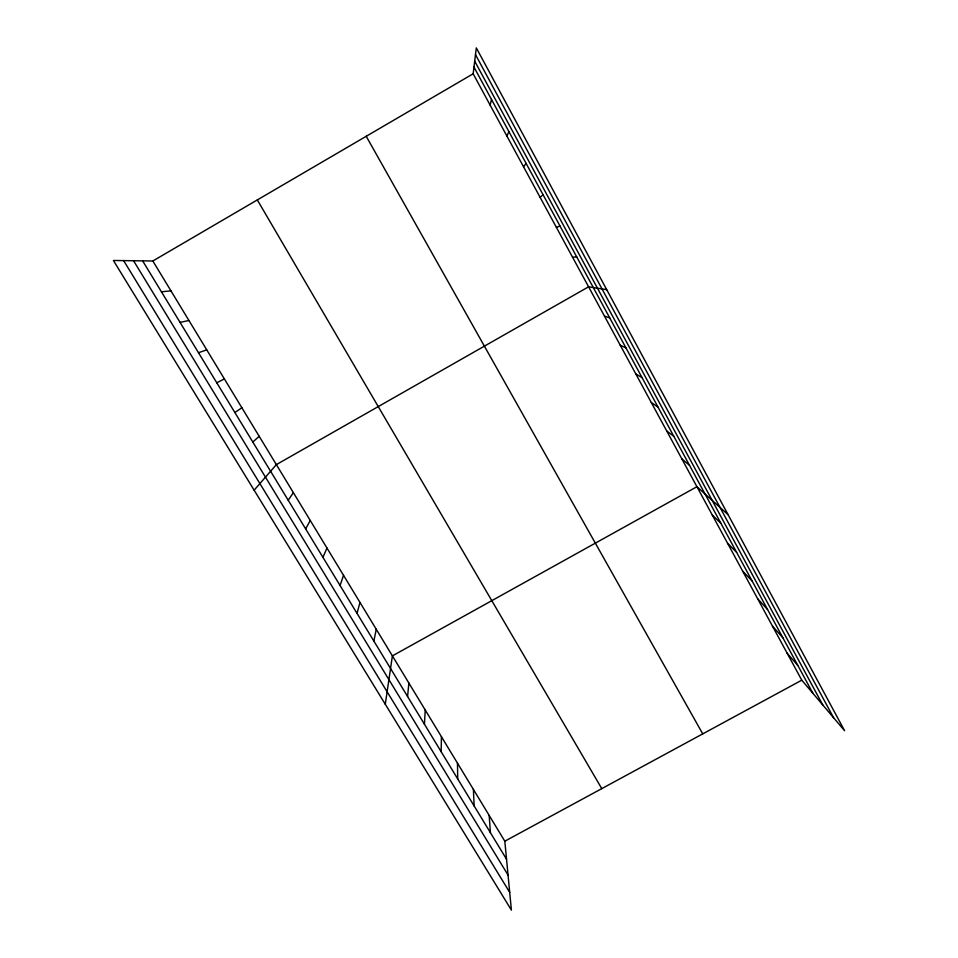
<?xml version="1.0" encoding="UTF-8"?>
<svg xmlns="http://www.w3.org/2000/svg" width="958" height="958" viewBox="0 0 958 958"><rect width="100%" height="100%" fill="white"/><g stroke="black" fill="none" stroke-linecap="round" stroke-linejoin="round"><path stroke-width="1.44" d="M441.159 751.707L441.422 736.702M424.442 724.224L425.232 709.998M407.569 696.49L408.886 683.066M473.156 73.79L476.318 47.9L844.597 730.715L801.774 680.18L473.156 73.79L152.837 260.995L113.403 260.48L511.392 910.1L504.818 841.196L152.837 260.995M385.284 704.274L392.397 655.883L696.933 486.712L728.068 514.662M373.871 641.082L376.255 629.274M490.113 105.069L491.514 99.5M357.047 613.407L359.969 602.426M340.066 585.494L343.539 575.351M322.942 557.328L326.965 548.036M506.914 136.072L508.89 131.593M305.65 528.9L310.248 520.469M288.202 500.208L293.387 492.663M523.547 166.776L526.098 163.387M254.133 490.197L276.359 464.618L588.595 286.813L606.713 289.675M252.816 442.045L259.199 436.309M540.037 197.192L543.138 194.869M234.878 412.551L241.871 407.749M504.818 841.196L801.774 680.18M216.771 382.781L224.388 378.925M556.37 227.345L560.011 226.052M198.498 352.736L206.748 349.85M180.056 322.403L188.942 320.499M161.423 291.783L170.979 290.885M572.561 257.211L576.74 256.948M604.498 316.14L609.707 317.864M620.245 345.215L625.969 347.91M635.861 374.015L642.076 377.656M651.332 402.564L658.026 407.138M666.66 430.861L673.833 436.357M681.868 458.906L689.509 465.301M712.309 515.093L720.883 523.26M727.553 543.234L736.582 552.275M742.666 571.112L752.138 581.015M757.634 598.738L767.55 609.492M772.483 626.125L782.818 637.705M787.189 653.272L797.954 665.666M123.642 260.612L509.704 892.365M133.557 260.744L508.051 875.085M142.622 260.863L506.531 859.194M257.319 199.935L601.78 788.626M366.219 136.287L702.741 733.876M474.701 61.144L822.814 705.016M473.982 67.096L812.947 693.364M475.491 54.63L833.568 717.698M489.179 815.414L490.412 832.694M473.396 789.404L474.138 805.941M457.481 763.167L457.72 778.95"/></g></svg>
